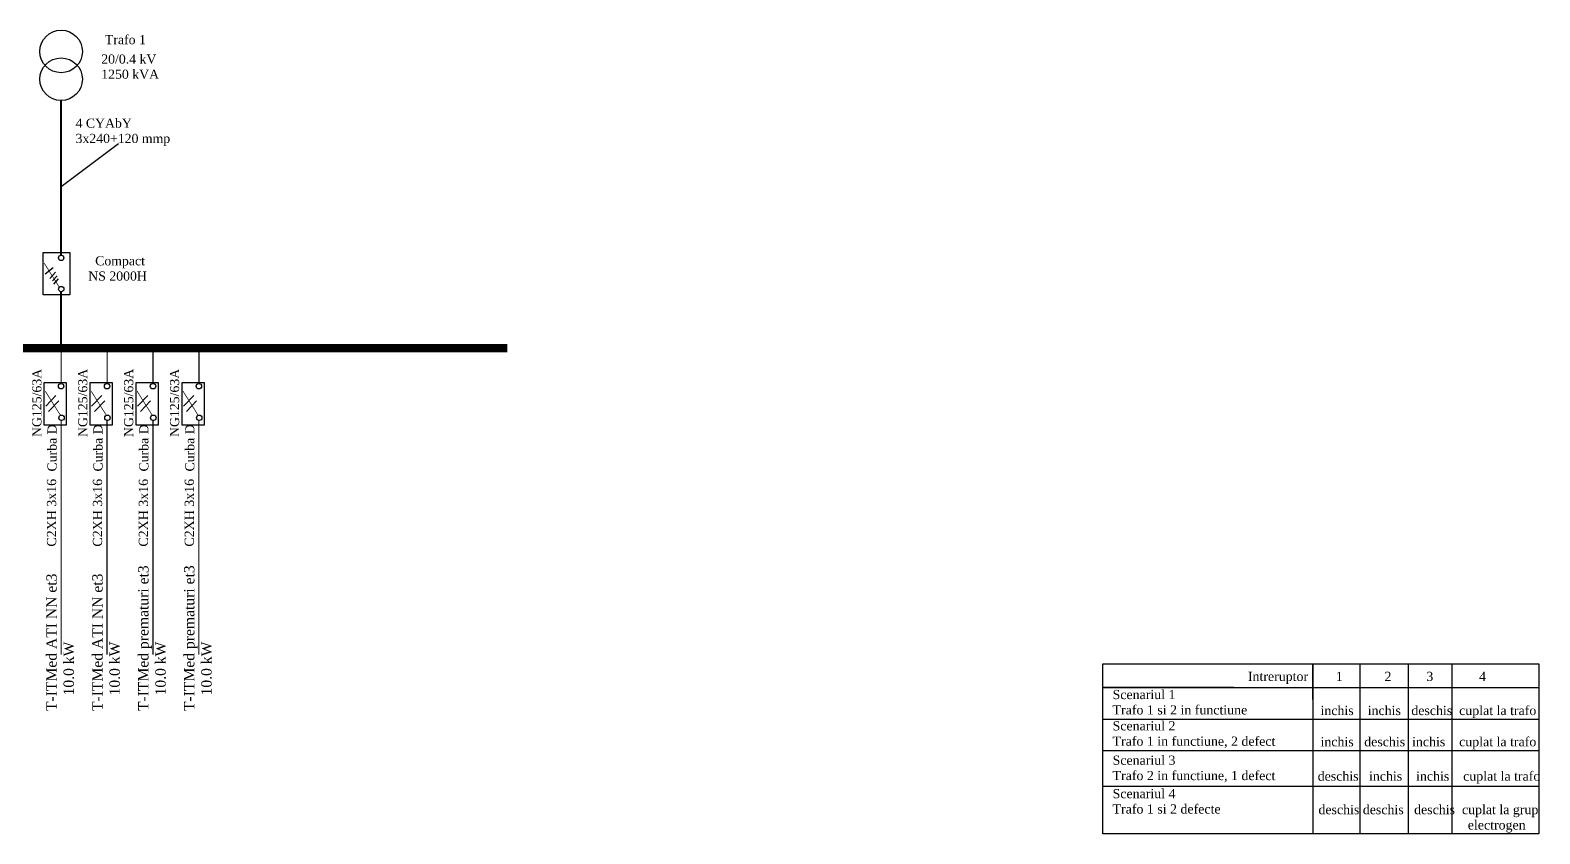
# Model space of a CAD drawing. Extents: x -12085 to 47, y -14993 to 123352.
# Drawn here: x -12004.35 to -11967.13, y -14985.84 to -14966.04 of the extents above; entities that cross this region are included whole.
import ezdxf

# ---------------------------------------------------------------- set-up
doc = ezdxf.new("R2010")
doc.units = 0
doc.header["$MEASUREMENT"] = 0
doc.linetypes.add('DOUBLE_DASHED', pattern=[1.093611, 0.529167, -0.211667, 0.141111, -0.211667])
doc.layers.add('Circuite', color=7, linetype='CONTINUOUS', lineweight=25)
for name, color, linetype in [('circuite iluminat normal', 7, 'CONTINUOUS'), ('ELECTRICAL', 7, 'CONTINUOUS'), ('Texte', 7, 'CONTINUOUS')]:
    doc.layers.add(name, color=color, linetype=linetype)

msp = doc.modelspace()

# ---------------------------------------------------------------- linework, layer by layer
at = {"layer": 'Circuite', "linetype": 'Continuous', "ltscale": 5}
for p, q in [((-12003.585, -14969.892), (-12002.176, -14968.829)), ((-11972.722, -14982.534), (-11972.722, -14981.652)), ((-11972.722, -14981.652), (-11972.722, -14985.841)), ((-11971.567, -14981.652), (-11971.567, -14985.841)), ((-11970.371, -14981.652), (-11970.371, -14985.841)), ((-11969.298, -14981.652), (-11969.298, -14985.841)), ((-11974.667, -14982.239), (-11977.899, -14982.239)), ((-11977.899, -14982.239), (-11967.154, -14982.239)), ((-11977.899, -14983.016), (-11967.154, -14983.016)), ((-11977.899, -14983.792), (-11967.154, -14983.792)), ((-11977.899, -14984.665), (-11967.154, -14984.665))]:
    msp.add_line(p, q, dxfattribs=at)
at = {"layer": 'Circuite', "linetype": 'Continuous', "ltscale": 5, "flags": 128}
for points, const_width in [([(-12003.589, -14971.585), (-12003.589, -14967.762)], 0.05), ([(-12003.592, -14973.828), (-12003.592, -14972.483)], 0.05), ([(-12016.423, -14973.876), (-11992.588, -14973.876)], 0.2)]:
    msp.add_lwpolyline(points, dxfattribs=dict(at, const_width=const_width))
at = {"layer": 'Circuite', "color": 1, "linetype": 'Continuous', "ltscale": 5}
msp.add_lwpolyline([(-11977.899, -14981.652), (-11967.154, -14981.652), (-11967.154, -14985.841), (-11977.899, -14985.841)], close=True, dxfattribs=at)
at = {"layer": 'Circuite', "linetype": 'Continuous', "ltscale": 5}
for centre in [(-12003.589, -14966.565), (-12003.589, -14967.248)]:
    msp.add_circle(centre, 0.524, dxfattribs=at)
at = {"layer": 'circuite iluminat normal'}
for p, q in [((-12003.716, -14975.043), (-12003.968, -14975.302)), ((-12003.645, -14975.176), (-12003.898, -14975.435)), ((-12002.583, -14975.043), (-12002.836, -14975.302)), ((-12002.513, -14975.176), (-12002.766, -14975.435)), ((-12001.451, -14975.043), (-12001.703, -14975.302)), ((-12001.381, -14975.176), (-12001.633, -14975.435)), ((-12000.319, -14975.043), (-12000.571, -14975.302)), ((-12000.249, -14975.176), (-12000.501, -14975.435))]:
    msp.add_line(p, q, dxfattribs=at)
at = {"layer": 'ELECTRICAL', "linetype": 'Continuous'}
for p, q in [((-12003.781, -14971.893), (-12003.98, -14972.05)), ((-12003.727, -14972.007), (-12003.869, -14972.163)), ((-12003.685, -14972.092), (-12003.798, -14972.22)), ((-12003.662, -14972.168), (-12003.776, -14972.296))]:
    msp.add_line(p, q, dxfattribs=at)
for points in [[(-12004.028, -14972.558), (-12004.028, -14971.522), (-12003.373, -14971.522), (-12003.373, -14972.558)], [(-12004.012, -14974.732), (-12004.012, -14975.768), (-12003.452, -14975.768), (-12003.452, -14974.732)], [(-12002.88, -14974.732), (-12002.88, -14975.768), (-12002.32, -14975.768), (-12002.32, -14974.732)], [(-12001.748, -14974.732), (-12001.748, -14975.768), (-12001.188, -14975.768), (-12001.188, -14974.732)], [(-12000.616, -14974.732), (-12000.616, -14975.768), (-12000.056, -14975.768), (-12000.056, -14974.732)]]:
    msp.add_lwpolyline(points, close=True, dxfattribs=at)
at = {"layer": 'ELECTRICAL', "linetype": 'Continuous', "flags": 128}
for points, const_width in [([(-12003.633, -14972.375), (-12004.009, -14971.777)], 0.018), ([(-12003.633, -14972.375), (-12004.009, -14971.777)], 0.018), ([(-12003.586, -14973.89), (-12003.586, -14974.746)], 0.0273), ([(-12003.586, -14973.89), (-12003.586, -14974.746)], 0.0273), ([(-12003.586, -14973.89), (-12003.586, -14974.746)], 0.0273), ([(-12002.454, -14973.89), (-12002.454, -14974.746)], 0.0273), ([(-12002.454, -14973.89), (-12002.454, -14974.746)], 0.0273), ([(-12002.454, -14973.89), (-12002.454, -14974.746)], 0.0273), ([(-12001.322, -14973.89), (-12001.322, -14974.746)], 0.0273), ([(-12001.322, -14973.89), (-12001.322, -14974.746)], 0.0273), ([(-12001.322, -14973.89), (-12001.322, -14974.746)], 0.0273), ([(-12000.19, -14973.89), (-12000.19, -14974.746)], 0.0273), ([(-12000.19, -14973.89), (-12000.19, -14974.746)], 0.0273), ([(-12000.19, -14973.89), (-12000.19, -14974.746)], 0.0273), ([(-12003.6, -14975.538), (-12003.98, -14974.934)], 0.0182), ([(-12003.6, -14975.538), (-12003.98, -14974.934)], 0.0182), ([(-12002.468, -14975.538), (-12002.848, -14974.934)], 0.0182), ([(-12002.468, -14975.538), (-12002.848, -14974.934)], 0.0182), ([(-12001.336, -14975.538), (-12001.716, -14974.934)], 0.0182), ([(-12001.336, -14975.538), (-12001.716, -14974.934)], 0.0182), ([(-12000.204, -14975.538), (-12000.584, -14974.934)], 0.0182), ([(-12000.204, -14975.538), (-12000.584, -14974.934)], 0.0182), ([(-12003.588, -14975.65), (-12003.588, -14981.428)], 0.0273), ([(-12002.456, -14975.65), (-12002.456, -14981.428)], 0.0273), ([(-12001.324, -14975.65), (-12001.324, -14981.428)], 0.0273), ([(-12000.191, -14975.65), (-12000.191, -14981.428)], 0.0273)]:
    msp.add_lwpolyline(points, dxfattribs=dict(at, const_width=const_width))
at = {"layer": 'ELECTRICAL', "linetype": 'Continuous'}
for centre, radius in [((-12003.588, -14971.651), 0.0662), ((-12003.585, -14972.42), 0.0662), ((-12003.588, -14974.812), 0.0669), ((-12003.588, -14974.813), 0.0669), ((-12002.456, -14974.812), 0.0669), ((-12002.456, -14974.813), 0.0669), ((-12001.324, -14974.812), 0.0669), ((-12001.324, -14974.813), 0.0669), ((-12000.192, -14974.812), 0.0669), ((-12000.192, -14974.813), 0.0669), ((-12003.578, -14975.592), 0.0669), ((-12002.446, -14975.592), 0.0669), ((-12001.314, -14975.592), 0.0669), ((-12000.182, -14975.592), 0.0669)]:
    msp.add_circle(centre, radius, dxfattribs=at)

# ---------------------------------------------------------------- texts
at = {"layer": 'ELECTRICAL', "linetype": 'Continuous', "attachment_point": 1}
for s, insert, char_height, width in [('{\\fTimes New Roman|b0|i0|c0|p18;Trafo 1}', (-12002.508, -14966.162), 0.22501, 9.53969), ('{\\fTimes New Roman|b0|i0|c0|p18;Intreruptor     \\C1;   1            2^I         3^I   4}', (-11974.324, -14981.849), 0.22681, 6.22014), ('{\\fTimes New Roman|b0|i0|c0|p18;Scenariul 1\\PTrafo 1 si 2 in functiune}', (-11977.661, -14982.296), 0.22681, 3.37795), ('{\\fTimes New Roman|b0|i0|c0|p18;inchis^I   inchis   deschis  cuplat la trafo^I}', (-11972.534, -14982.689), 0.22681, 6.38606), ('{\\fTimes New Roman|b0|i0|c0|p18;Scenariul 2\\PTrafo 1 in functiune, 2 defect}', (-11977.661, -14983.067), 0.22681, 4.15319), ('{\\fTimes New Roman|b0|i0|c0|p18;inchis^I  deschis  inchis    cuplat la trafo^I}', (-11972.534, -14983.459), 0.22681, 6.38606), ('{\\fTimes New Roman|b0|i0|c0|p18;Scenariul 3\\PTrafo 2 in functiune, 1 defect}', (-11977.661, -14983.914), 0.22681, 4.7225), ('{\\fTimes New Roman|b0|i0|c0|p18;deschis   inchis    inchis    cuplat la trafo^I}', (-11972.603, -14984.306), 0.22681, 6.38606), ('{\\fTimes New Roman|b0|i0|c0|p18;Scenariul 4\\PTrafo 1 si 2 defecte}', (-11977.661, -14984.738), 0.22681, 3.37795), ('{\\fTimes New Roman|b0|i0|c0|p18;deschis deschis   deschis  cuplat la grup\\P                                           electrogen}', (-11972.585, -14985.131), 0.22681, 6.38606)]:
    msp.add_mtext(s, dxfattribs=dict(at, insert=insert, char_height=char_height, width=width))
at = {"layer": 'ELECTRICAL', "linetype": 'DOUBLE_DASHED', "insert": (-12003.233, -14968.22), "char_height": 0.22501, "width": 5.01036, "attachment_point": 1}
msp.add_mtext('{\\fTimes New Roman|b0|i0|c0|p18;4 CYAbY \\P3x240+120 mmp}', dxfattribs=at)
at = {"layer": 'ELECTRICAL', "linetype": 'Continuous', "char_height": 0.225, "width": 62.98872, "attachment_point": 1, "rotation": 90}
for insert in [(-12004.3, -14976.914), (-12003.168, -14976.914), (-12002.036, -14976.914), (-12000.904, -14976.914)]:
    msp.add_mtext('{\\fTimes New Roman|b0|i0|c0|p18;          NG125/63A\\PCurba D}', dxfattribs=dict(at, insert=insert))
at = {"layer": 'ELECTRICAL', "linetype": 'DOUBLE_DASHED', "attachment_point": 1, "rotation": 90}
for s, insert, char_height, width in [('{\\fTimes New Roman|b0|i0|c0|p18;C2XH 3x16}', (-12003.939, -14978.766), 0.22748, 5.06517), ('{\\fTimes New Roman|b0|i0|c0|p18;C2XH 3x16}', (-12002.806, -14978.766), 0.22748, 5.06517), ('{\\fTimes New Roman|b0|i0|c0|p18;C2XH 3x16}', (-12001.674, -14978.766), 0.22748, 5.06517), ('{\\fTimes New Roman|b0|i0|c0|p18;C2XH 3x16}', (-12000.542, -14978.766), 0.22748, 5.06517), ('{\\fTimes New Roman|b0|i0|c0|p18;          T-ITMed prematuri et3\\P              10.0 kW}', (-12001.689, -14983.779), 0.25477, 15.39932), ('{\\fTimes New Roman|b0|i0|c0|p18;          T-ITMed prematuri et3\\P              10.0 kW}', (-12000.557, -14983.779), 0.25477, 15.39932), ('{\\fTimes New Roman|b0|i0|c0|p18;          T-ITMed ATI NN et3\\P              10.0 kW}', (-12003.953, -14983.779), 0.25477, 15.39932), ('{\\fTimes New Roman|b0|i0|c0|p18;          T-ITMed ATI NN et3\\P              10.0 kW}', (-12002.821, -14983.779), 0.25477, 15.39932)]:
    msp.add_mtext(s, dxfattribs=dict(at, insert=insert, char_height=char_height, width=width))
at = {"layer": 'Texte', "linetype": 'Continuous', "char_height": 0.22501, "width": 1.89523, "attachment_point": 1}
for s, insert in [('{\\fTimes New Roman|b0|i0|c0|p18;20/0.4 kV\\P1250 kVA}', (-12002.599, -14966.639)), ('{\\fTimes New Roman|b0|i0|c0|p18;  Compact \\PNS 2000H}', (-12002.919, -14971.611))]:
    msp.add_mtext(s, dxfattribs=dict(at, insert=insert))

doc.saveas('drawing.dxf')
